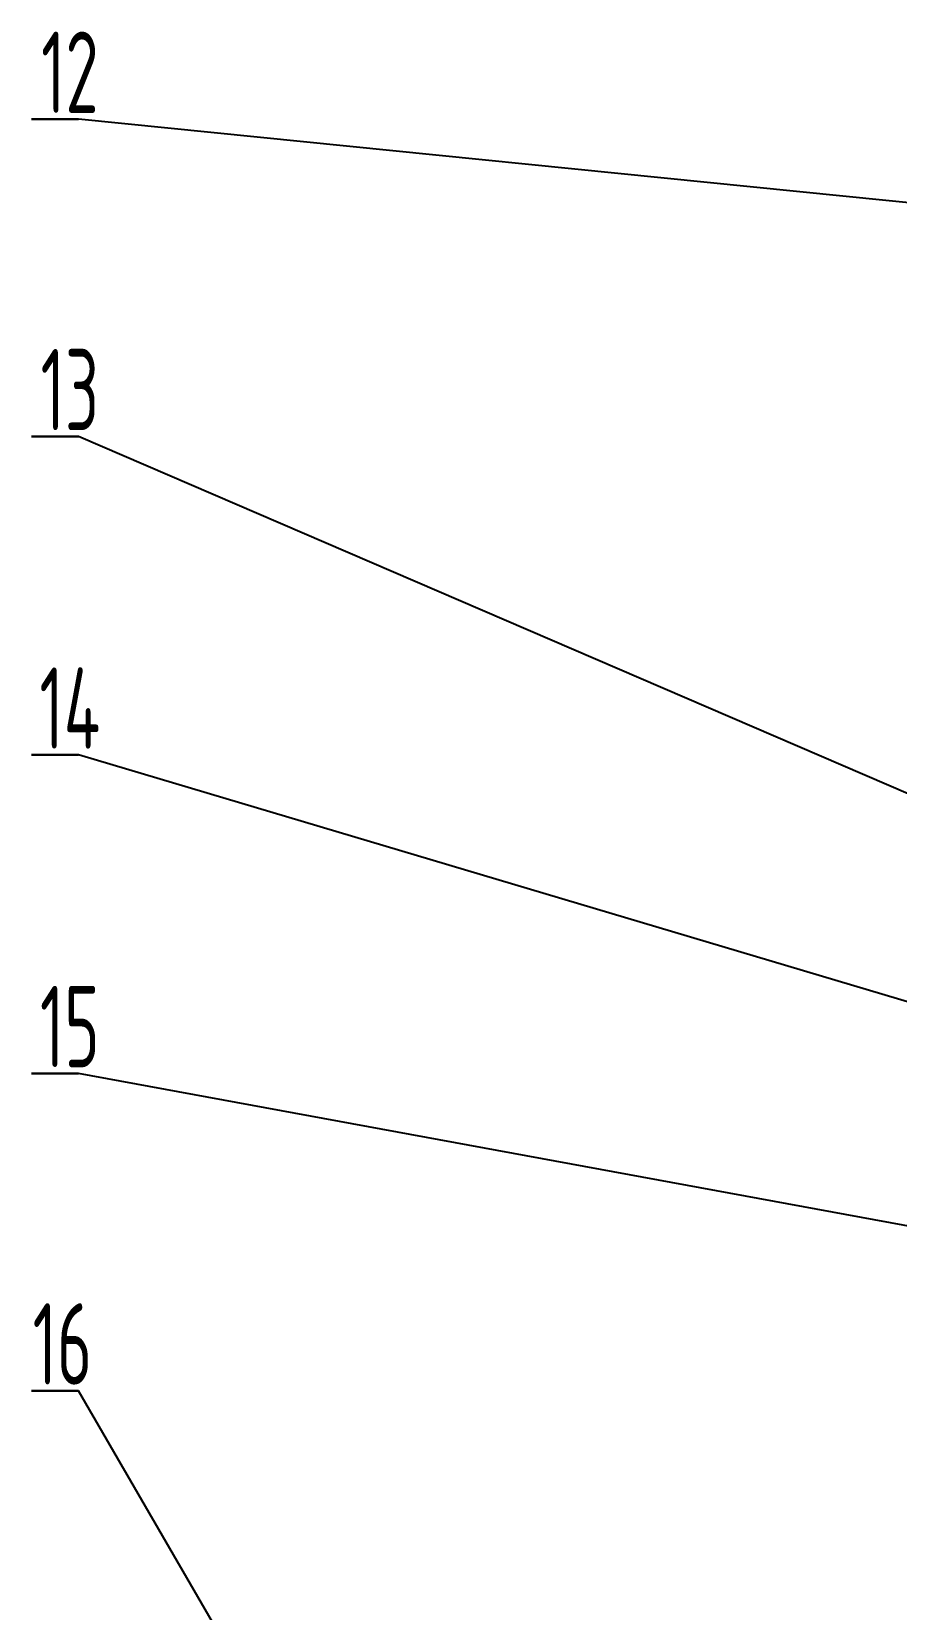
# Model space of a CAD drawing. Header units: millimetres. Extents: x 0 to 2406, y -938 to 757.
# Drawn here: x 2018.3 to 2082, y -539.2 to -422.9 of the extents above; entities that cross this region are included whole.
import ezdxf

# ---------------------------------------------------------------- set-up
doc = ezdxf.new("R2010")
doc.units = ezdxf.units.MM
doc.layers.add('10', color=7, linetype='Continuous')
doc.styles.add('SLDTEXTSTYLE2', font='TXT', dxfattribs={"width": 0.7})
doc.dimstyles.new('SLDDIMSTYLE4', dxfattribs={"dimtxt": 0.18, "dimasz": 4.08, "dimexe": 0, "dimexo": 0.0625, "dimgap": 0, "dimtad": 0, "dimtih": 1, "dimtoh": 1, "dimdec": 0, "dimrnd": 1e-09, "dimzin": 0, "dimdsep": 46, "dimtxsty": 'Standard', "dimsah": 1, "dimcen": 0.09, "dimadec": 0, "dimazin": 0, "dimtfac": 4.08, "dimtdec": 0, "dimtofl": 0, "dimtmove": 0, "dimatfit": 3, "dimfxl": 1, "dimfrac": 2, "dimtolj": 1, "dimtzin": 0, "dimarcsym": 0})

# ---------------------------------------------------------------- blocks, each defined once
blk = doc.blocks.new('SW_NOTE_0_14')
at = {"layer": '10', "color": 0}
for p, q in [((-3.46, 0), (0, 0)), ((0, 0), (-3.46, 0)), ((-3.46, 0), (0, 0)), ((0, 0), (-3.46, 0)), ((-3.46, 0), (0, 0)), ((0, 0), (-3.46, 0))]:
    blk.add_line(p, q, dxfattribs=at)
at = {"layer": '10', "color": 0, "insert": (-0.64, 6.45), "char_height": 6, "attachment_point": 2, "style": 'SLDTEXTSTYLE2'}
blk.add_mtext('{\\Fgbenor|c134;12}', dxfattribs=at)
blk = doc.blocks.new('SW_NOTE_0_15')
at = {"layer": '10', "color": 0}
for p, q in [((-3.46, 0), (0, 0)), ((0, 0), (-3.46, 0)), ((-3.46, 0), (0, 0)), ((0, 0), (-3.46, 0)), ((-3.46, 0), (0, 0)), ((0, 0), (-3.46, 0))]:
    blk.add_line(p, q, dxfattribs=at)
at = {"layer": '10', "color": 0, "insert": (-0.64, 6.45), "char_height": 6, "attachment_point": 2, "style": 'SLDTEXTSTYLE2'}
blk.add_mtext('{\\Fgbenor|c134;13}', dxfattribs=at)
blk = doc.blocks.new('SW_NOTE_0_16')
at = {"layer": '10', "color": 0}
for p, q in [((-3.46, 0), (0, 0)), ((0, 0), (-3.46, 0)), ((-3.46, 0), (0, 0)), ((0, 0), (-3.46, 0)), ((-3.46, 0), (0, 0)), ((0, 0), (-3.46, 0))]:
    blk.add_line(p, q, dxfattribs=at)
at = {"layer": '10', "color": 0, "insert": (-0.64, 6.45), "char_height": 6, "attachment_point": 2, "style": 'SLDTEXTSTYLE2'}
blk.add_mtext('{\\Fgbenor|c134;14}', dxfattribs=at)
blk = doc.blocks.new('SW_NOTE_0_17')
at = {"layer": '10', "color": 0}
for p, q in [((-3.46, 0), (0, 0)), ((0, 0), (-3.46, 0)), ((-3.46, 0), (0, 0)), ((0, 0), (-3.46, 0)), ((-3.46, 0), (0, 0)), ((0, 0), (-3.46, 0))]:
    blk.add_line(p, q, dxfattribs=at)
at = {"layer": '10', "color": 0, "insert": (-0.64, 6.45), "char_height": 6, "attachment_point": 2, "style": 'SLDTEXTSTYLE2'}
blk.add_mtext('{\\Fgbenor|c134;15}', dxfattribs=at)
blk = doc.blocks.new('SW_NOTE_0_18')
at = {"layer": '10', "color": 0}
for p, q in [((-3.46, 0), (0, 0)), ((0, 0), (-3.46, 0)), ((-3.46, 0), (0, 0)), ((0, 0), (-3.46, 0)), ((-3.46, 0), (0, 0)), ((0, 0), (-3.46, 0))]:
    blk.add_line(p, q, dxfattribs=at)
at = {"layer": '10', "color": 0, "insert": (-1.19, 6.45), "char_height": 6, "attachment_point": 2, "style": 'SLDTEXTSTYLE2'}
blk.add_mtext('{\\Fgbenor|c134;16}', dxfattribs=at)

msp = doc.modelspace()

# ---------------------------------------------------------------- block references
at = {"layer": '10'}
for name, p in [('SW_NOTE_0_14', (2021.7664772, -429.3122503)), ('SW_NOTE_0_15', (2021.7664772, -452.70599)), ('SW_NOTE_0_16', (2021.7664772, -476.182102)), ('SW_NOTE_0_17', (2021.7664772, -499.658214)), ('SW_NOTE_0_18', (2021.7664772, -523.0519537))]:
    msp.add_blockref(name, p, dxfattribs=at)

# ---------------------------------------------------------------- leaders
for points in [[(2114.8288209, -438.6894928), (2021.7664772, -429.3122503)], [(2110.3407027, -490.8802628), (2021.7664772, -452.70599)], [(2108.2497239, -501.9644928), (2021.7664772, -476.182102)], [(2115.2836568, -516.8691561), (2021.7664772, -499.658214)], [(2142.0627909, -730.9644928), (2021.7664772, -523.0519537)]]:
    msp.add_leader(points, dimstyle='SLDDIMSTYLE4', dxfattribs=at)

doc.saveas('drawing.dxf')
